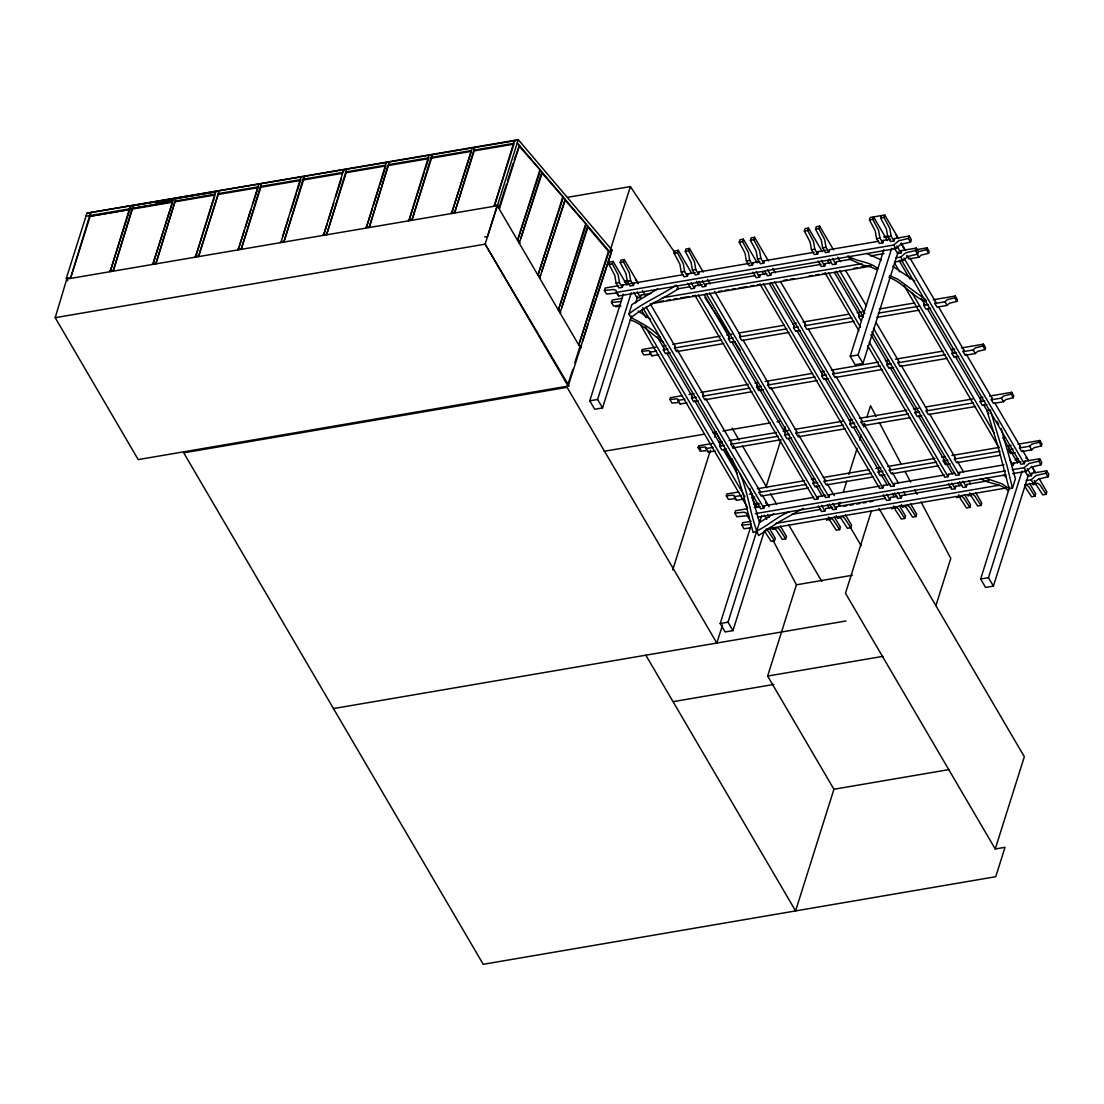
<?xml version="1.0" encoding="UTF-8"?>
<svg xmlns="http://www.w3.org/2000/svg" width="1104" height="1104" viewBox="0 0 1104 1104"><rect width="100%" height="100%" fill="white"/><g stroke="black" fill="none" stroke-linecap="round" stroke-linejoin="round"><path stroke-width="1.5" d="M130.231 206.255L130.672 207L130.755 206.186M133.294 205.896L130.3 206.572M258.805 184.382L238.188 249.863L244.329 230.46M304.387 177.413L303.904 176.681L283.838 242.093L303.835 179.027M472.236 148.033L451.564 213.527L471.035 152.076M67.04 278.208L55.2 317.69L138.207 459.609L568.146 386.069L611.961 250.042L518.287 139.697L86.954 213.155L66.295 278.332L67.744 280.802M173.245 199.534L152.835 264.408L172.541 202.225L90.183 216.246L70.463 278.429L90.694 212.52L90.183 216.246L129.844 209.567L129.416 208.822M722.527 625.016L716.827 643.052L567.07 387.325L572.741 369.371M574.798 362.843L579.421 348.146M610.291 250.235L630.37 186.59L567.608 197.312M623.056 284.942L622.297 287.371L618.944 287.937L616.115 283.135L614.804 275.407L608.994 264.436L609.767 262.007L613.12 261.427L626.989 285.122M622.297 287.371L619.468 282.555L618.157 274.841L612.347 263.856L613.12 261.427M893.923 238.643L909.213 236.035L911.324 239.637L910.565 242.066L900.795 244.384L895.813 248.607L618.599 295.996L618.199 294.106L615.866 293.098L606.524 294.037L604.412 290.421L605.171 288.006L618.764 285.674M634.234 283.038L633.475 285.453L630.122 286.033L627.293 281.216L625.982 273.502L620.172 262.517L620.945 260.102L624.298 259.523L638.167 283.217M633.475 285.453L630.646 280.651L629.335 272.923L623.525 261.952L624.298 259.523M619.261 305.256L613.576 306.07L611.45 302.468L612.223 300.04L622.408 298.301M631.516 316.006L602.536 407.914L594.711 409.253L589.771 400.821L623.401 294.147M602.536 407.914L597.595 399.482L631.226 292.822M659.902 336.899C651.677 328.412 641.396 322.782 630.991 317.648L628.88 314.033L631.861 304.594L657.529 288.944M635.642 302.882L637.712 296.314M633.875 292.45L637.16 298.066L640.513 297.5L641.286 295.072M658.715 354.688L651.995 355.833L650.849 354.287L643.825 354.936L641.714 351.32L642.28 349.499L655.817 347.194M688.165 273.82L687.406 276.235L684.052 276.814L681.237 271.998L679.926 264.284L674.116 253.299L674.875 250.884L678.229 250.304L691.228 272.509M687.406 276.235L684.59 271.432L683.279 263.704L677.47 252.733L678.229 250.304M649.69 352.825L649.759 351.265L648.724 350.672L641.714 351.32M699.343 271.901L698.584 274.33L695.23 274.91L692.415 270.094L691.104 262.366L685.294 251.395L686.053 248.966L689.407 248.4L703.276 272.081M698.584 274.33L695.768 269.514L694.457 261.8L688.648 250.815L689.407 248.4M670.114 352.742L665.422 353.542L663.297 349.927L663.877 348.105M723.796 343.565L676.6 351.624L674.475 348.022L675.055 346.201M687.806 283.231L691.104 288.848L694.457 288.282L695.216 285.853M686.909 402.836L680.202 403.981L679.043 402.436L672.019 403.084L669.907 399.482L670.487 397.661L682.327 395.632M698.984 281.327L702.282 286.943L705.635 286.364L706.394 283.935M677.897 400.987L677.953 399.413L676.931 398.834L669.907 399.482M753.287 262.683L752.514 265.112L749.161 265.691L746.345 260.875L745.034 253.147L739.225 242.176L739.984 239.747L743.337 239.168L757.22 262.862M698.308 400.89L693.616 401.69L691.504 398.089L692.07 396.267M752.514 265.112L749.699 260.296L748.388 252.581L742.578 241.597L743.337 239.168M764.465 260.779L763.692 263.207L760.339 263.773L757.523 258.957L756.212 251.243L750.403 240.258L751.162 237.843L754.515 237.263L768.398 260.958M752.003 391.713L704.794 399.786L702.682 396.17L703.248 394.349M763.692 263.207L760.877 258.391L759.566 250.663L753.756 239.692L754.515 237.263M735.223 341.605L730.531 342.406L728.419 338.804L728.985 336.982M715.102 450.998L708.395 452.143L707.25 450.598L700.226 451.246L698.101 447.631L698.68 445.809L712.218 443.491M788.918 332.428L741.709 340.501L739.597 336.886L740.163 335.064M752.928 272.108L756.212 277.725L759.566 277.145L760.325 274.717M706.091 449.135L706.146 447.575L705.125 446.982L698.101 447.631M672.709 569.912L710.452 450.197M714.592 437.074L716.151 432.147L712.756 432.74M764.92 271.598L767.39 275.807L770.744 275.241L771.503 272.812M726.501 449.038L721.809 449.852L719.698 446.237L720.277 444.415M780.197 439.861L732.987 447.934L730.876 444.319L731.455 442.511M732.987 447.934L733.567 446.113M818.395 251.56L817.622 253.975L814.269 254.555L811.454 249.739L810.143 242.024L804.333 231.04L805.106 228.625L808.459 228.045L822.328 251.74M763.416 389.767L758.724 390.568L756.613 386.952L757.192 385.13M817.622 253.975L814.807 249.173L813.496 241.445L807.686 230.474L808.459 228.045M743.309 499.146L736.603 500.291L735.443 498.746L728.419 499.394L726.308 495.779L726.874 493.957L738.728 491.942M829.573 249.642L828.8 252.071L825.447 252.65L822.632 247.834L821.321 240.106L815.511 229.135L816.284 226.706L819.637 226.141L833.506 249.821M817.112 380.59L769.902 388.649L767.791 385.048L768.37 383.226M734.298 497.283L734.353 495.724L733.332 495.144L726.308 495.779M828.8 252.071L825.985 247.255L824.674 239.54L818.864 228.556L819.637 226.141M734.822 513.139L744.165 512.187L746.497 513.208L749.009 518.701L748.622 516.824L746.276 515.803L736.948 516.741L734.822 513.139L735.595 510.71L747.477 508.682M800.331 330.482L795.639 331.283L793.528 327.667L794.093 325.846M749.685 527.96L743.986 528.788L741.874 525.173L742.647 522.744L751.134 521.295M854.027 321.305L806.817 329.378L804.706 325.763L805.271 323.941M818.036 260.972L821.321 266.588L824.674 266.023L825.447 263.594M808.404 488.023L761.194 496.096L759.069 492.481L759.649 490.659M764.52 530.513L732.946 630.619L725.121 631.957L720.194 623.539L751.244 525.062M829.214 259.067L832.499 264.684L835.852 264.104L836.625 261.676M765.955 487.25L780.956 439.696M783.536 431.498L785.082 426.572M791.623 437.915L786.931 438.716L784.806 435.1L785.386 433.292M642.749 307.602L760.532 508.737L763.885 508.171L764.658 505.742M732.946 630.619L728.019 622.201L761.65 515.527M765.583 502.886L765.872 501.975L767.597 504.914M845.319 428.738L798.109 436.811L795.984 433.196L796.564 431.374M883.504 240.424L882.745 242.852L879.391 243.432L876.562 238.616L875.251 230.888L869.441 219.917L870.214 217.488L884.746 215.004L898.615 238.699M828.538 378.631L823.832 379.431L821.721 375.829L822.301 374.008M882.745 242.852L879.916 238.036L878.605 230.322L872.795 219.337L873.568 216.922L887.437 240.603M764.893 531.714L771.144 541.319L774.497 540.739L775.256 538.31L769.184 527.947M894.682 238.519L893.923 240.948L890.569 241.514L887.74 236.698L886.429 228.983L880.619 218.012L881.392 215.584M882.22 369.454L835.01 377.527L832.899 373.911L833.479 372.089M893.923 240.948L891.094 236.132L889.783 228.404L883.973 217.433L884.746 215.004M771.116 526.801L772.524 529.202L773.835 528.278L776.071 529.796L782.322 539.401L785.675 538.835L786.434 536.406L780.362 526.042M860.747 320.146L858.636 316.544L859.216 314.723M898.173 251.795L862.983 363.395L855.158 364.734L850.218 356.302L883.862 249.628M819.817 486.064L815.125 486.878L813.013 483.262L813.579 481.441M862.983 363.395L858.043 354.964L891.687 248.303M694.94 295.417L814.476 499.519L817.829 498.953L818.588 496.524M873.512 476.887L826.303 484.96L824.191 481.344L824.757 479.522M894.323 247.931L897.621 253.547L900.974 252.982L901.733 250.553M645.826 655.183L795.584 910.924L833.934 789.263L767.639 676.062L796.412 584.816L773.131 540.546M856.732 426.793L852.04 427.593L849.928 423.977L850.494 422.156M910.565 242.066L908.454 238.464L909.213 236.035M706.118 293.512L825.654 497.614L829.007 497.035L829.766 494.606M818.23 505.949L821.514 511.566L824.867 510.986L825.64 508.558M910.427 417.616L863.218 425.675L861.106 422.073L861.672 420.251M894.406 262.09L902.865 260.654L907.847 256.432L917.617 254.113L915.506 250.498L916.265 248.069L900.974 250.677M829.408 504.031L832.692 509.648L836.045 509.082L836.818 506.653M917.617 254.113L918.376 251.684L916.265 248.069M839.068 505.508L840.103 502.237M843.194 492.425L846.796 480.985M848.866 474.444L857.118 448.279M859.685 440.11L861.244 435.197M863.811 427.027L864.846 423.757M866.902 417.215L870.518 405.761L876.134 416.456M893.647 367.508L888.955 368.308L886.843 364.693L887.409 362.871M906.729 255.341L908.84 258.957L918.901 257.246L921.219 255.107L928.616 253.285L926.491 249.67L927.07 247.848L915.23 249.877M839.606 529.616L833.368 520.012L831.119 518.48L826.454 519.984L827.765 519.059L830.015 520.577L836.252 530.182L839.606 529.616L840.379 527.188L834.307 516.824M928.616 253.285L929.182 251.464L927.07 247.848M947.342 358.331L900.133 366.39L898.021 362.788L898.587 360.967M836.225 515.665L837.632 518.08L838.943 517.141L841.193 518.673L847.43 528.278L850.784 527.698L851.557 525.269L845.485 514.906M930.562 308.223L925.87 309.023L923.744 305.408L924.324 303.586M884.925 474.941L880.233 475.741L878.122 472.126L878.701 470.304M933.28 299.764L955.264 296.01L957.389 299.612L956.809 301.433L949.426 303.255L947.108 305.394L937.048 307.119L934.922 303.503L935.502 301.682M871.511 510.697L845.485 593.262L995.242 848.99L1005.013 847.32L995.753 876.7L483.235 964.303L183.719 452.847L567.07 387.325M760.063 284.294L879.584 488.396L882.938 487.816L883.697 485.387M938.621 465.764L891.411 473.837L889.3 470.221L889.879 468.4M921.84 415.656L917.148 416.456L915.037 412.841L915.602 411.033M771.241 282.376L890.762 486.478L894.116 485.912L894.875 483.483M883.338 494.813L886.636 500.429L889.99 499.864L890.749 497.435M956.809 301.433L954.698 297.832L955.264 296.01M975.536 406.479L928.326 414.552L926.215 410.936L926.794 409.115M894.516 492.908L897.814 498.525L901.168 497.945L901.927 495.517M958.755 356.371L954.063 357.172L951.952 353.57L952.517 351.748M895.123 509.455L901.361 519.059L904.714 518.48L905.487 516.051L899.415 505.687M961.474 347.912L983.471 344.158L985.582 347.774L985.016 349.595L977.62 351.403L975.301 353.542L965.241 355.267L963.13 351.652L963.695 349.83M901.333 504.542L902.741 506.943L904.052 506.018L906.301 507.536L912.539 517.141L915.892 516.575L916.665 514.147L910.593 503.783M950.047 463.804L945.355 464.618L943.23 461.003L943.81 459.181M985.016 349.595L982.891 345.98L983.471 344.158M867.606 345.635L944.693 477.259L948.046 476.693L948.819 474.265M1000.362 455.207L956.533 462.7L954.408 459.085L954.988 457.263M986.962 404.533L982.256 405.334L980.145 401.718L980.725 399.896M871.856 331.89L955.871 475.355L959.224 474.775L959.997 472.346M948.46 483.69L951.745 489.307L955.098 488.727L955.857 486.298M989.681 396.074L1011.664 392.306L1013.789 395.922L1013.21 397.744L1005.813 399.565L1003.495 401.704L993.434 403.415L991.323 399.814L991.903 397.992M959.638 481.772L962.923 487.388L966.276 486.823L967.035 484.394M935.888 605.682L950.779 558.431L921.081 501.947M960.232 498.318L966.483 507.923L969.836 507.357L970.595 504.928L964.523 494.564M1013.21 397.744L1011.098 394.128L1011.664 392.306M981.014 505.439L974.763 495.834L972.527 494.316L967.863 495.82L969.174 494.882L971.41 496.414L977.661 506.018L981.014 505.439L981.773 503.01L975.701 492.646M1015.156 452.681L1010.464 453.482L1008.352 449.866L1008.918 448.045M1013.927 463.128L1013.155 465.557L1009.691 459.65M1017.874 444.222L1039.871 440.468L1041.983 444.07L1041.403 445.892L1034.02 447.713L1031.702 449.852L1021.642 451.577L1019.53 447.962L1020.096 446.14M1028.583 474.513L993.407 586.1L985.582 587.438L980.642 579.02L1009.622 487.112M985.706 478.239L1002.115 483.869L1009.111 488.741L1012.465 488.175L1015.432 478.736L1001.204 428.587M901.457 260.116L1020.979 464.218L1024.333 463.652L1025.105 461.224M1026.03 458.367L1026.32 457.456L1028.045 460.396M993.407 586.1L988.466 577.682L1022.097 471.008M1041.403 445.892L1039.292 442.29L1039.871 440.468M1024.747 470.649L1028.031 476.266L1031.384 475.686L1032.157 473.257M1033.786 471.615L1034.075 470.704M1012.713 473.63L1026.237 471.325L1031.219 467.102L1040.989 464.784L1038.864 461.168L1039.637 458.74L1024.346 461.348M1040.989 464.784L1041.748 462.355L1039.637 458.74M1025.354 487.195L1031.591 496.8L1034.945 496.22L1035.704 493.792L1029.646 483.428M1024.829 484.808L1033.275 483.359L1038.257 479.136L1048.041 476.818L1045.916 473.202L1046.689 470.773L1031.398 473.395M1048.041 476.818L1048.8 474.389L1046.689 470.773M1046.123 494.316L1039.885 484.711L1037.636 483.179L1032.971 484.684L1034.282 483.759L1036.532 485.277L1042.769 494.882L1046.123 494.316L1046.882 491.887L1039.085 478.556M995.242 848.99L1024.333 756.723L878.922 508.42M129.844 209.567L110.152 271.681L130.396 205.758M172.514 202.294L172.141 201.646L132.452 208.408L113.146 271.17L133.211 205.744L218.564 191.213M175.522 201.715L215.211 194.966L214.783 194.221L175.15 201.08L155.816 263.897L175.936 198.568L215.666 191.875M214.7 196.609L195.505 257.135L215.57 191.723M218.482 193.573L198.485 256.625L219.075 191.144M245.364 227.231L250.994 209.443M253.051 202.984L257.66 188.425M261.151 186.3L241.169 249.352L261.234 183.94M280.858 242.604L300.923 177.178M282.914 236.132L288.544 218.344M290.6 211.871L296.231 194.097M297.266 190.854L300.84 179.538M327.115 224.015L323.541 235.331L343.606 169.919L344.089 170.651M328.15 220.772L333.781 202.998M335.837 196.526L341.467 178.738M346.504 171.769L326.522 234.821L346.587 169.409M372.365 208.656L366.211 228.059L386.276 162.647M373.387 205.427L379.017 187.639M380.052 184.409L385.682 166.621M388.884 165.407L428.573 158.659L428.145 157.927L388.456 164.675L369.191 227.548L389.257 162.136M408.88 220.786L428.959 155.374M409.405 219.172L424.267 172.279M425.288 169.05L428.876 157.734M431.857 157.223L411.875 220.289L431.94 154.864M474.527 149.951L454.544 213.017L474.61 147.605M494.233 206.255L514.464 140.346M494.744 204.64L513.719 144.817M497.214 205.744L487.471 236.477L484.684 236.96M506.474 184.216L498.829 208.325L499.574 208.201L497.628 204.861L518.287 139.697M507.495 181.001L513.098 163.309M514.119 160.094L519.46 145.493L499.574 208.201M539.732 170.389L517.555 240.341L540.477 170.264L518.714 145.631M520.798 238.285L541.098 174.253M519.239 243.211L542.354 172.472M562.64 197.368L537.952 275.213L563.385 197.243L541.609 172.61M540.67 274.813L539.635 278.084L565.262 199.451L541.705 271.543M585.534 224.347L558.362 310.1L586.279 224.222L564.517 199.589M561.577 308.071L568.298 286.874M569.333 283.618L587.411 226.568L608.442 251.326L578.758 344.972L609.187 251.201L608.442 251.326M560.032 312.956L588.156 226.43M582.498 341.329L588.156 323.444M589.191 320.201L595.884 299.06M596.919 295.817L611.064 253.423L517.265 142.913M917.576 252.512L916.789 253.63L918.901 257.246M934.922 303.503L944.983 301.778L947.301 299.639L954.698 297.832M963.13 351.652L973.19 349.94L975.508 347.801L982.891 345.98M991.323 399.814L1001.383 398.089L1003.702 395.95L1011.098 394.128M1019.53 447.962L1029.59 446.237L1031.909 444.098L1039.292 442.29M604.412 290.421L613.741 289.483L616.087 290.504L616.487 292.381L893.702 245.005L898.684 240.782L908.454 238.464M895.675 257.908L900.754 257.039L905.722 252.816L915.506 250.498M1012.285 469.724L1024.112 467.71L1029.094 463.487L1038.864 461.168M1026.099 480.613L1031.164 479.743L1036.145 475.52L1045.916 473.202M891.563 508.861L896.227 507.357L898.477 508.875L904.714 518.48M956.685 497.725L961.349 496.22L963.585 497.752L969.836 507.357M1025.147 486.022L1026.458 485.098L1028.707 486.616L1034.945 496.22M628.88 314.033C643.494 302.441 660.813 295.348 676.338 285.108L678.449 288.724C662.924 298.963 645.605 306.043 630.991 317.648M773.711 513.788L759.455 522.482L749.823 488.52M789.539 511.773C776.305 516.686 766.01 527.809 753.121 532.501L742.716 492.563L732.214 458.781M803.27 508.309L778.292 522.302L758.6 535.537C750.14 515.844 748.664 493.378 739.915 473.533M919.108 251.491L926.491 249.67M55.2 317.69L485.139 244.15L497.311 205.73L580.428 347.829M518.121 140.18L86.954 213.155M155.043 202.639L173.259 199.479M156.809 202.543L160.121 201.977M163.42 201.411L166.732 200.859M170.044 200.293L173.356 199.727M514.74 141.574L514.298 140.843M342.792 172.445L303.117 179.193L303.545 179.938L342.199 173.356M385.475 165.186L345.787 171.948L346.214 172.679M470.815 150.655L431.126 157.417L431.554 158.148L471.242 151.4M345.566 172.79L385.903 165.917M66.295 278.332L70.035 277.697M109.724 270.935L112.705 270.425M152.449 263.759L155.443 263.249M195.077 256.39L198.058 255.893M237.746 249.131L240.727 248.621M280.43 241.859L283.411 241.348M323.099 234.586L326.08 234.076M365.783 227.314L368.764 226.817M408.452 220.055L411.433 219.544M451.122 212.782L454.117 212.272M493.805 205.51L497.628 204.861M67.482 278.939L498.056 205.606M611.961 250.042L611.133 250.981L611.878 250.856M608.994 264.436L612.347 263.856M620.172 262.517L623.525 261.952M674.116 253.299L677.47 252.733M685.294 251.395L688.648 250.815M739.225 242.176L742.578 241.597M750.403 240.258L753.756 239.692M804.333 231.04L807.686 230.474M815.511 229.135L818.864 228.556M869.441 219.917L872.795 219.337M880.619 218.012L883.973 217.433M624.643 281.12L627.61 280.609M883.6 236.849L888.058 236.09M616.115 283.135L619.468 282.555M627.293 281.216L630.646 280.651M681.237 271.998L684.59 271.432M692.415 270.094L695.768 269.514M746.345 260.875L749.699 260.296M757.523 258.957L760.877 258.391M811.454 249.739L814.807 249.173M822.632 247.834L825.985 247.255M876.562 238.616L879.916 238.036M887.74 236.698L891.094 236.132M624.409 282.017L629.018 281.23M884.856 237.498L889.465 236.711M622.159 285.094L683.307 274.648M686.702 274.068L695.203 272.619M698.597 272.026L749.547 263.318M752.942 262.738L759.745 261.579M763.14 260.999L814.09 252.292M817.498 251.712L825.985 250.263M829.38 249.67L878.646 241.252M882.041 240.672L890.528 239.223M641.093 295.099L651.291 293.36M676.766 289L690.359 286.681M695.451 285.812L702.241 284.653M705.649 284.073L754.901 275.655M758.296 275.075L766.797 273.613M771.889 272.743L821.141 264.325M824.536 263.746L831.34 262.586M836.432 261.717L851.722 259.095M870.407 255.907L883.987 253.589M662.414 297.776L861.865 263.677M653.458 302.606L656.825 302.041M660.192 301.461L663.573 300.881M666.94 300.302L670.307 299.736M673.688 299.156L677.056 298.577M680.423 297.997L688.855 296.562M692.236 295.982L695.603 295.403M718.566 291.484L721.933 290.904M725.314 290.324L728.681 289.759M732.049 289.179L735.43 288.599M738.797 288.02L747.229 286.585M750.596 286.005L753.977 285.425M757.344 284.86L760.711 284.28M783.674 280.361L787.055 279.781M790.423 279.202L793.79 278.622M808.97 276.028L812.337 275.448M815.718 274.882L819.085 274.303M822.452 273.723L825.833 273.143M853.847 268.355L857.215 267.789M860.596 267.209L863.963 266.63M867.33 266.05L870.711 265.484M899.236 260.599L902.354 260.061M651.001 303.697L870.739 266.133M662.579 346.035L665.974 345.455M672.736 344.296L720.112 336.196M726.874 335.05L731.952 334.181M738.714 333.022L784.392 325.211M792.851 323.762L796.232 323.182M803.008 322.037L848.686 314.226M857.146 312.777L862.224 311.908M879.143 309.023L914.664 302.951M923.123 301.502L926.504 300.923M656.59 351.072L649.883 352.217L651.995 355.833M663.297 349.927L667.989 349.126M674.475 348.022L721.685 339.949M728.419 338.804L733.111 338.003M739.597 336.886L786.793 328.826M793.528 327.667L798.22 326.867M804.706 325.763L851.915 317.69M858.636 316.544L863.328 315.744M878.246 313.191L918.707 306.277M923.744 305.408L928.45 304.607M876.99 317.372L919.135 310.169M589.771 400.821L597.595 399.482M850.218 356.302L858.043 354.964M689.089 394.473L694.168 393.604M700.93 392.444L748.305 384.358M755.067 383.198L758.462 382.619M765.224 381.46L812.599 373.359M821.059 371.924L824.44 371.344M831.202 370.185L878.577 362.084M885.339 360.925L888.734 360.346M895.496 359.2L942.871 351.1M951.331 349.651L954.712 349.071M684.797 399.234L678.091 400.379L680.202 403.981M691.504 398.089L696.196 397.274M702.682 396.17L749.892 388.097M756.613 386.952L761.305 386.152M767.791 385.048L815 376.975M821.721 375.829L826.413 375.015M832.899 373.911L880.109 365.838M886.843 364.693L891.535 363.892M898.021 362.788L945.217 354.715M951.952 353.57L956.644 352.769M604.109 451.301L704.255 434.189M722.913 431.002L770.247 422.901M777.009 421.756L780.39 421.176M718.98 442.345L722.361 441.766M729.137 440.606L776.498 432.506M783.274 431.347L788.353 430.477M795.115 429.332L842.49 421.231M849.252 420.072L852.633 419.492M859.409 418.333L906.77 410.246M913.546 409.087L918.625 408.218M925.387 407.059L972.762 398.958M979.524 397.813L982.905 397.233M712.991 447.382L706.284 448.528L708.395 452.143M719.698 446.237L724.39 445.436M730.876 444.319L778.085 436.259M784.806 435.1L789.512 434.3M795.984 433.196L843.194 425.123M849.928 423.977L854.62 423.177M861.106 422.073L908.316 414M915.037 412.841L919.729 412.04M926.215 410.936L973.424 402.863M980.145 401.718L984.837 400.918M757.33 488.755L804.706 480.654M811.468 479.509L814.849 478.929M823.308 477.48L869 469.669M875.762 468.51L880.84 467.641M887.602 466.495L934.978 458.395M941.74 457.235L945.121 456.656M951.896 455.497L999.258 447.41M1007.717 445.961L1011.112 445.381M741.184 495.53L734.477 496.676L736.603 500.291M749.464 494.123L752.597 493.585M759.069 492.481L806.279 484.408M813.013 483.262L817.705 482.462M824.191 481.344L871.401 473.285M878.122 472.126L882.814 471.325M889.3 470.221L936.509 462.148M943.23 461.003L947.922 460.202M954.408 459.085L999.934 451.315M1008.352 449.866L1013.044 449.066M751.576 497.738L754.708 497.2M753.577 504.073L758.034 503.314M1015.514 459.305L1018.481 458.795M754.819 504.721L759.428 503.935M1015.266 460.202L1018.343 459.678M756.93 507.012L760.063 506.474M1017.377 462.493L1020.51 461.955M754.28 507.509L759.373 506.639M762.767 506.06L813.731 497.352M817.126 496.772L825.613 495.323M829.007 494.744L879.971 486.036M883.366 485.443L890.155 484.283M893.564 483.704L944.513 474.996M947.908 474.416L954.712 473.257M958.106 472.678L1003.964 464.839M1012.465 463.39L1020.952 461.927M755.357 513.65L1005.523 470.884M757.468 517.252L1005.951 474.789M791.899 514.326L820.769 509.386M825.875 508.516L832.664 507.357M836.059 506.777L885.325 498.359M890.417 497.49L897.207 496.331M900.602 495.751L951.565 487.03M954.96 486.45L961.763 485.291M966.856 484.421L988.936 480.654M843.47 506.308L846.74 505.742M850.011 505.19L853.295 504.625M856.566 504.073L859.837 503.507M863.107 502.955L866.392 502.389M869.662 501.823L872.933 501.271M775.919 523.379L999.051 485.236M766.204 529.009L1006.241 487.982M772.524 529.202L777.188 527.698L779.424 529.23L785.675 538.835M837.632 518.08L842.297 516.575L844.546 518.093L850.784 527.698M902.741 506.943L907.405 505.439L909.655 506.971L915.892 516.575M796.412 584.816L852.398 575.253M720.194 623.539L728.019 622.201M980.642 579.02L988.466 577.682M333.477 708.575L845.995 620.972M767.639 676.062L882.993 656.342M673.688 701.564L773.835 684.439M833.934 789.263L949.288 769.543M85.988 216.218L172.169 201.701M611.45 302.468L620.793 301.516M741.874 525.173L751.217 524.221M615.632 306.788L620.959 306.043M889.507 275.572L897.635 279.146L925.745 299.708L922.392 300.274C910.414 293.747 901.885 282.072 888.858 277.339M630.177 319.898C643.37 324.024 652.133 335.161 663.587 342.157M866.778 253.465L881.53 260.089M847.927 255.783C857.021 262.269 869.566 261.055 877.79 268.755M876.631 269.583L870.504 266.837L862.845 265.139L850.039 259.385L848.631 256.984M1003.232 475.327L1006.186 476.652M980.476 478.556C989.239 484.394 1001.231 483.055 1008.601 491.183M892.708 266.285L914.774 280.982M638.112 310.955L650.518 319.222M766.01 529.616L768.246 531.134L774.497 540.739M630.37 186.59L675.303 253.478M704.932 297.611L729.799 334.609M734.574 341.729L740.315 350.272M569.084 386.041L485.139 244.15L568.146 386.069M944.983 301.778L947.108 305.394M973.19 349.94L975.301 353.542M1001.383 398.089L1003.495 401.704M1029.59 446.237L1031.702 449.852M901.223 243.142L905.556 250.539M909.889 257.95L935.902 302.358M938.497 306.802L964.51 351.224M966.248 354.191L992.261 398.599M994.87 403.043L1020.869 447.465M1022.608 450.432L1028.68 460.796M1032.143 466.716L1035.621 472.636M895.896 234.752L897.621 237.691M901.071 243.584L903.652 248M1031.481 466.288L1033.206 469.228M896.862 245.957L900.974 252.982M903.955 258.074L1024.333 463.652M1027.272 468.662L1031.384 475.686M1034.213 480.502L1036.325 484.118M893.702 245.005L895.813 248.607M900.754 257.039L902.865 260.654M996.995 421.383L998.678 424.267M1024.112 467.71L1026.237 471.325M1031.164 479.743L1033.275 483.359M899.581 261.331L909.986 279.105M921.26 298.356L924.724 304.276M927.319 308.72L953.332 353.128M955.07 356.095L981.083 400.517M983.692 404.961L988.88 413.848M1002.763 437.529L1011.029 451.66M1011.43 452.336L1017.502 462.7M894.502 262.945L899.705 271.819M911.821 292.519L994.111 433.016M904.148 285.701L998.554 446.913M837.839 257.232L840.448 261.676M845.65 270.549L866.461 306.084M875.996 322.382L899.401 362.36M901.14 365.314L927.153 409.736M929.747 414.179L955.76 458.602M957.499 461.555L963.571 471.919M968.774 480.806L970.499 483.773M832.568 258.488L835.852 264.104M839.702 270.673L864.818 313.564M873.485 328.357L959.224 474.775M962.992 481.206L966.276 486.823M969.795 492.839L971.216 495.241M836.349 271.253L863.204 317.096M827.531 260.613L829.27 263.58M834.472 272.467L859.616 315.399M870.877 334.65L888.223 364.265M889.962 367.232L915.975 411.64M918.569 416.084L945.921 462.797M946.321 463.473L952.393 473.837M957.596 482.71L959.321 485.677M821.39 260.406L824.674 266.023M828.524 272.591L860.568 327.308M869.234 342.102L948.046 476.693M951.814 483.11L955.098 488.727M958.617 494.744L960.038 497.159M825.171 273.157L858.953 330.841M772.731 268.355L775.325 272.798M780.528 281.686L805.672 324.617M808.28 329.061L834.293 373.483M836.018 376.45L862.031 420.859M863.77 423.826L890.652 469.724M892.391 472.691L898.449 483.055M903.652 491.929L905.39 494.896M767.459 269.624L770.744 275.241M774.594 281.81L894.116 485.912M897.869 492.329L901.168 497.945M762.422 271.75L764.147 274.717M769.35 283.59L794.494 326.536M797.102 330.979L823.115 375.388M824.84 378.355L850.853 422.777M853.461 427.22L879.474 471.643M881.213 474.596L887.271 484.96M892.474 493.847L894.212 496.8M756.281 271.529L759.566 277.145M763.416 283.714L882.938 487.816M886.691 494.233L889.99 499.864M893.509 505.88L894.916 508.282M707.609 279.491L710.217 283.935M714.55 291.332L740.563 335.754M743.171 340.198L769.184 384.606M770.909 387.573L796.922 431.995M798.661 434.948L825.544 480.861M827.269 483.814L834.21 495.655M838.543 503.065L840.282 506.032M849.859 526.442L861.161 545.749M702.337 280.747L705.635 286.364M709.472 292.933L829.007 497.035M832.761 503.465L836.045 509.082M696.431 281.396L699.039 285.839M704.242 294.727L729.385 337.658M731.993 342.102L759.304 388.746M759.731 389.491L785.744 433.9M788.353 438.343L814.366 482.765M816.091 485.732L822.163 496.096M827.365 504.97L829.104 507.937M691.159 282.665L694.457 288.282M698.294 294.851L817.829 498.953M821.583 505.37L824.867 510.986M828.4 517.003L829.808 519.418M732.118 428.228L739.087 440.123M742.564 446.071L766.949 487.706M770.426 493.654L776.526 504.059M788.711 524.869L821.79 581.38M642.5 290.614L645.109 295.058M650.311 303.945L675.455 346.877M677.18 349.844L704.062 395.743M705.801 398.71L731.814 443.118M733.553 446.085L760.421 491.984M762.16 494.951L769.102 506.791M635.449 279.271L638.029 283.687M637.229 291.884L640.513 297.5M646.102 307.022L763.885 508.171M767.653 514.588L769.295 517.403M764.299 515.168L766.769 519.377M641.728 310.293L646.061 317.704M657.335 336.941L664.277 348.795M666.871 353.239L692.884 397.647M694.623 400.614L720.636 445.036M723.23 449.48L737.113 473.161M752.721 499.822L757.054 507.219M645.316 326.687L744.91 496.772M640.223 324.3L747.629 507.688M616.487 292.381L618.599 295.996M698.68 445.809L700.792 449.425M518.3 240.217L519.984 243.073M538.697 275.089L540.38 277.96M559.107 309.962L560.777 312.832M579.503 344.848L581.173 347.705M343.606 169.919L344.034 170.651M89.741 215.515L90.183 216.246M879.35 422.556L901.016 463.777M905.032 471.408L910.648 482.103M914.664 489.734L917.079 494.316M716.151 432.147L721.768 442.842M724.969 448.942L736.216 470.318M1012.465 488.175L1007.11 466.095L990.247 409.86L986.893 410.426L998.692 448.804L1009.111 488.741M257.453 186.962L217.764 193.724L218.192 194.456L257.881 187.708L257.453 186.962M300.122 179.704L260.434 186.452L260.875 187.197L300.564 180.435L300.122 179.704M513.498 143.396L473.809 150.158L474.237 150.889L513.926 144.127L513.498 143.396"/></g></svg>
